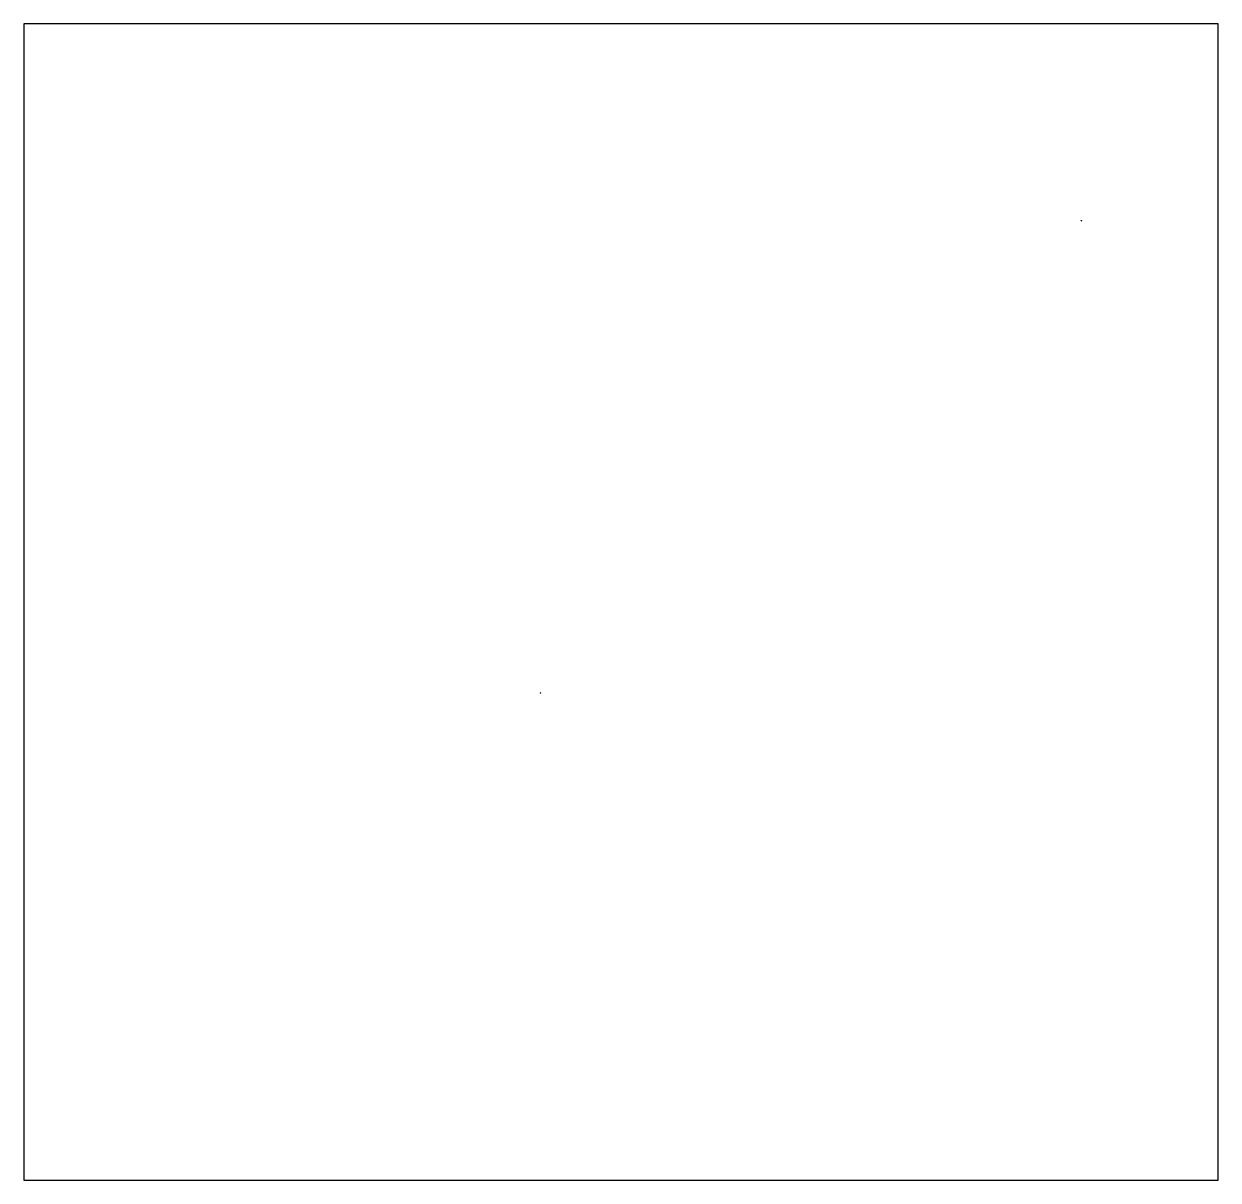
# Model space of a CAD drawing. Header units: inches. Extents: x 0 to 3202, y 0 to 3099.
import ezdxf

# ---------------------------------------------------------------- set-up
doc = ezdxf.new("R2010")
doc.units = ezdxf.units.IN
doc.header["$MEASUREMENT"] = 0
doc.header["$PDMODE"] = 35
doc.layers.add('footing', color=2, linetype='Continuous', lineweight=25)

msp = doc.modelspace()

# ---------------------------------------------------------------- linework, layer by layer
for p in [(2835, 2571.4, 0), (1385, 1305.8)]:
    msp.add_point(p)
at = {"layer": 'footing', "ltscale": 100}
msp.add_lwpolyline([(0, 0), (3201.5, 0), (3201.5, 3099), (0, 3099)], close=True, dxfattribs=at)
for p in [(2835, 2571.4, 0), (1385, 1305.8)]:
    msp.add_point(p, dxfattribs=at)

doc.saveas('drawing.dxf')
